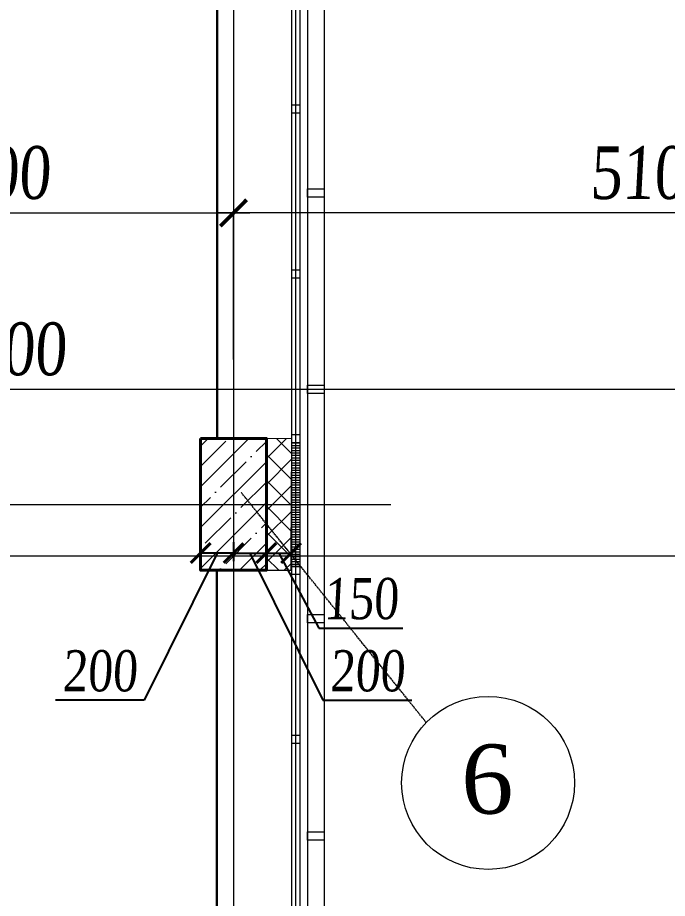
# Model space of a CAD drawing. Header units: inches. Extents: x -407541 to 6688123, y -998590 to 1205599.
# Drawn here: x 19093 to 23038, y 210746 to 216091 of the extents above; entities that cross this region are included whole.
import ezdxf

# ---------------------------------------------------------------- set-up
doc = ezdxf.new("R2010")
doc.units = ezdxf.units.IN
doc.header["$MEASUREMENT"] = 0
doc.linetypes.add('ACAD_ISO04W100', pattern=[30, 24, -3, 0, -3])
for name, color, linetype, lineweight in [('ВИТРАЖ', 145, 'Continuous', 9), ('МОНОЛИТ', 5, 'Continuous', 40), ('осевые о', 23, 'Continuous', 15), ('Осевые размеры', 172, 'Continuous', 5), ('Оси', 254, 'ACAD_ISO04W100', 5), ('размер внутр', 142, 'Continuous', 5), ('расстекловкаа', 155, 'Continuous', 5), ('Стенаgg', 7, 'Continuous', 13), ('Цоколь', 21, 'Continuous', 30), ('Штриховка', 7, 'Continuous', 9), ('штрихУТЕПЛИТ', 82, 'Continuous', 9)]:
    doc.layers.add(name, color=color, linetype=linetype, lineweight=lineweight)
doc.styles.get("Standard").update_dxf_attribs({"font": 'arial.ttf'})
doc.styles.add('STYLE2', font='times.ttf', dxfattribs={"width": 0.8, "oblique": 3})
doc.dimstyles.new('M -100(m)', dxfattribs={"dimtxt": 320, "dimasz": 160, "dimexe": 0, "dimexo": 0, "dimgap": 80, "dimtad": 1, "dimdec": 0, "dimrnd": 5, "dimtxsty": 'STYLE2', "dimblk": 'ARCHTICK', "dimcen": 50, "dimdle": 100, "dimclrd": 256, "dimclre": 256, "dimclrt": 256, "dimadec": 0, "dimazin": 0, "dimtfac": 1, "dimtdec": 0, "dimtmove": 1, "dimatfit": 3, "dimldrblk": 'DOT', "dimfxl": 1, "dimlwd": -1, "dimlwe": 5, "dimarcsym": 0})
doc.dimstyles.new('vnytren', dxfattribs={"dimtxt": 250, "dimasz": 120, "dimexe": 50, "dimexo": 0, "dimgap": 50, "dimtad": 1, "dimdec": 0, "dimzin": 0, "dimdsep": 46, "dimtxsty": 'STYLE2', "dimblk": 'ARCHTICK', "dimcen": 0, "dimadec": 0, "dimazin": 0, "dimtfac": 1, "dimtdec": 0, "dimtmove": 1, "dimatfit": 2, "dimldrblk": 'DOT', "dimfxl": 1, "dimtolj": 1, "dimtzin": 0, "dimarcsym": 0})
pattern_1 = [(0, (3753.718, 0), (4e-15, 15), [])]

# ---------------------------------------------------------------- blocks, each defined once
blk = doc.blocks.new('_ARCHTICK')
at = {"color": 0, "linetype": 'ByBlock', "const_width": 0.15}
blk.add_lwpolyline([(-0.5, -0.5), (0.5, 0.5)], dxfattribs=at)
blk = doc.blocks.new('*D271')
at = {"layer": 'Осевые размеры', "ltscale": 1e-07, "transparency": 16777216}
blk.add_line((17303.4, 214905.5), (20503.3, 214905.5), dxfattribs=at)
at = {"layer": 'Осевые размеры', "lineweight": 5, "ltscale": 1e-07, "transparency": 16777216}
blk.add_line((20403.3, 214015.5), (20403.3, 214905.5), dxfattribs=at)
at = {"layer": 'Осевые размеры', "ltscale": 1e-07, "transparency": 16777216, "xscale": 160, "yscale": 160, "zscale": 160, "rotation": 180}
blk.add_blockref('_ARCHTICK', (17403.4, 214905.5), dxfattribs=at)
at = {"layer": 'Осевые размеры', "ltscale": 1e-07, "transparency": 16777216, "xscale": 160, "yscale": 160, "zscale": 160}
blk.add_blockref('_ARCHTICK', (20403.3, 214905.5), dxfattribs=at)
at = {"layer": 'Осевые размеры', "ltscale": 1e-07, "transparency": 16777216, "insert": (18903.4, 215148.3), "char_height": 320, "attachment_point": 5, "style": 'STYLE2'}
blk.add_mtext('3000', dxfattribs=at)
blk = doc.blocks.new('_Dot')
at = {"color": 0, "linetype": 'ByBlock', "lineweight": -2}
blk.add_line((-0.5, 0), (-1, 0), dxfattribs=at)
at = {"color": 0, "linetype": 'ByBlock', "const_width": 0.5}
blk.add_lwpolyline([(-0.25, 0, 1), (0.25, 0, 1)], format="xyb", close=True, dxfattribs=at)
blk = doc.blocks.new('*D272')
at = {"layer": 'Осевые размеры', "lineweight": 5, "ltscale": 1e-07, "transparency": 16777216}
for p, q in [((29103.4, 214905.5), (29103.4, 213835.5)), ((8703.4, 214414.4), (8703.4, 213835.5))]:
    blk.add_line(p, q, dxfattribs=at)
at = {"layer": 'Осевые размеры', "ltscale": 1e-07, "transparency": 16777216}
blk.add_line((8603.4, 213835.5), (29203.4, 213835.5), dxfattribs=at)
at = {"layer": 'Осевые размеры', "ltscale": 1e-07, "transparency": 16777216, "xscale": 160, "yscale": 160, "zscale": 160, "rotation": 180}
blk.add_blockref('_ARCHTICK', (8703.4, 213835.5), dxfattribs=at)
at = {"layer": 'Осевые размеры', "ltscale": 1e-07, "transparency": 16777216, "xscale": 160, "yscale": 160, "zscale": 160}
blk.add_blockref('_ARCHTICK', (29103.4, 213835.5), dxfattribs=at)
at = {"layer": 'Осевые размеры', "ltscale": 1e-07, "transparency": 16777216, "insert": (18903.4, 214078.3), "char_height": 320, "attachment_point": 5, "style": 'STYLE2'}
blk.add_mtext('20400', dxfattribs=at)
blk = doc.blocks.new('*D275')
at = {"layer": 'Осевые размеры', "ltscale": 1e-07, "transparency": 16777216}
blk.add_line((25603.6, 214905.5), (20303.3, 214905.5), dxfattribs=at)
at = {"layer": 'Осевые размеры', "lineweight": 5, "ltscale": 1e-07, "transparency": 16777216}
for p, q in [((20403.3, 214138.3), (20403.3, 214905.5)), ((25503.6, 214206.8), (25503.6, 214905.5))]:
    blk.add_line(p, q, dxfattribs=at)
at = {"layer": 'Осевые размеры', "ltscale": 1e-07, "transparency": 16777216, "xscale": 160, "yscale": 160, "zscale": 160, "rotation": 180}
blk.add_blockref('_ARCHTICK', (20403.3, 214905.5), dxfattribs=at)
at = {"layer": 'Осевые размеры', "ltscale": 1e-07, "transparency": 16777216, "xscale": 160, "yscale": 160, "zscale": 160}
blk.add_blockref('_ARCHTICK', (25503.6, 214905.5), dxfattribs=at)
at = {"layer": 'Осевые размеры', "ltscale": 1e-07, "transparency": 16777216, "insert": (22953.5, 215148.3), "char_height": 320, "attachment_point": 5, "style": 'STYLE2'}
blk.add_mtext('5100', dxfattribs=at)
blk = doc.blocks.new('A$C30EB570C')
at = {"layer": 'расстекловкаа'}
for points in [[(6949.6, 2633.8), (6999.6, 2633.8), (6999.6, 2583.8), (6949.6, 2583.8), (6949.6, 2633.8)], [(7973.7, 2633.8), (8023.7, 2633.8), (8023.7, 2583.8), (7973.7, 2583.8), (7973.7, 2633.8)], [(8773.7, 2633.8), (8823.7, 2633.8), (8823.7, 2583.8), (8773.7, 2583.8), (8773.7, 2633.8)], [(9773.7, 2633.8), (9823.7, 2633.8), (9823.7, 2583.8), (9773.7, 2583.8), (9773.7, 2633.8)], [(10773.7, 2633.8), (10823.7, 2633.8), (10823.7, 2583.8), (10773.7, 2583.8), (10773.7, 2633.8)]]:
    blk.add_lwpolyline(points, dxfattribs=at)
blk = doc.blocks.new('*D3492')
at = {"layer": 'размер внутр', "color": 0, "lineweight": -2, "transparency": 16777216}
for p, q in [((20203.8, 212908.7), (20203.8, 212792.1)), ((20403.5, 212908.7), (20403.5, 212792.1)), ((20303.6, 212842.1), (19860.8, 211948.5)), ((20403.5, 212842.1), (20203.8, 212842.1)), ((19860.8, 211948.5), (19321.7, 211948.5))]:
    blk.add_line(p, q, dxfattribs=at)
at = {"layer": 'размер внутр', "color": 0, "lineweight": -2, "transparency": 16777216, "xscale": 120, "yscale": 120, "zscale": 120, "rotation": 180}
blk.add_blockref('_ARCHTICK', (20203.8, 212842.1), dxfattribs=at)
at = {"layer": 'размер внутр', "color": 0, "lineweight": -2, "transparency": 16777216, "xscale": 120, "yscale": 120, "zscale": 120}
blk.add_blockref('_ARCHTICK', (20403.5, 212842.1), dxfattribs=at)
at = {"layer": 'размер внутр', "color": 0, "transparency": 16777216, "insert": (19591.3, 212125.6), "char_height": 250, "attachment_point": 5, "style": 'STYLE2'}
blk.add_mtext('\\A1;200', dxfattribs=at)
blk = doc.blocks.new('*D3493')
at = {"layer": 'размер внутр', "color": 0, "lineweight": -2, "transparency": 16777216}
for p, q in [((20403.5, 212908.7), (20403.5, 212792.1)), ((20603.1, 212908.7), (20603.1, 212792.1)), ((20403.5, 212842.1), (20603.1, 212842.1)), ((20503.3, 212842.1), (20946.1, 211948.5)), ((20946.1, 211948.5), (21485.3, 211948.5))]:
    blk.add_line(p, q, dxfattribs=at)
at = {"layer": 'размер внутр', "color": 0, "lineweight": -2, "transparency": 16777216, "xscale": 120, "yscale": 120, "zscale": 120, "rotation": 180}
blk.add_blockref('_ARCHTICK', (20403.5, 212842.1), dxfattribs=at)
at = {"layer": 'размер внутр', "color": 0, "lineweight": -2, "transparency": 16777216, "xscale": 120, "yscale": 120, "zscale": 120}
blk.add_blockref('_ARCHTICK', (20603.1, 212842.1), dxfattribs=at)
at = {"layer": 'размер внутр', "color": 0, "transparency": 16777216, "insert": (21215.7, 212125.6), "char_height": 250, "attachment_point": 5, "style": 'STYLE2'}
blk.add_mtext('\\A1;200', dxfattribs=at)
blk = doc.blocks.new('*D3494')
at = {"layer": 'размер внутр', "color": 0, "lineweight": -2, "transparency": 16777216}
for p, q in [((20603.1, 213133.4), (20603.1, 212791.6)), ((20753.1, 212997.7), (20753.1, 212791.6)), ((20603.1, 212841.6), (20753.1, 212841.6)), ((20678.1, 212841.6), (20921.5, 212386.7)), ((20921.5, 212386.7), (21432.4, 212386.7))]:
    blk.add_line(p, q, dxfattribs=at)
at = {"layer": 'размер внутр', "color": 0, "lineweight": -2, "transparency": 16777216, "xscale": 120, "yscale": 120, "zscale": 120, "rotation": 180}
blk.add_blockref('_ARCHTICK', (20603.1, 212841.6), dxfattribs=at)
at = {"layer": 'размер внутр', "color": 0, "lineweight": -2, "transparency": 16777216, "xscale": 120, "yscale": 120, "zscale": 120}
blk.add_blockref('_ARCHTICK', (20753.1, 212841.6), dxfattribs=at)
at = {"layer": 'размер внутр', "color": 0, "transparency": 16777216, "insert": (21176.9, 212563.8), "char_height": 250, "attachment_point": 5, "style": 'STYLE2'}
blk.add_mtext('\\A1;150', dxfattribs=at)
blk = doc.blocks.new('PEREXOD1')
at = {"layer": 'Стенаgg'}
for p, q in [((16853.6, 217476.4), (16853.6, 191049.9)), ((16953.6, 217476.4), (16953.6, 191049.9))]:
    blk.add_line(p, q, dxfattribs=at)
at = {"layer": 'Штриховка'}
for points in [[(16953.6, 215051.6), (16853.6, 215051.6), (16853.6, 215001.6), (16953.6, 215001.6)], [(16953.6, 213860.5), (16853.6, 213860.5), (16853.6, 213810.5), (16953.6, 213810.5)], [(16953.6, 212468.2), (16853.6, 212468.2), (16853.6, 212418.2), (16953.6, 212418.2)], [(16953.6, 211149.8), (16853.6, 211149.8), (16853.6, 211099.8), (16953.6, 211099.8)]]:
    blk.add_lwpolyline(points, close=True, dxfattribs=at)
blk = doc.blocks.new('*D3692')
at = {"layer": 'Осевые размеры', "ltscale": 1e-07, "transparency": 16777216}
blk.add_line((17303.4, 214905.5), (20503.3, 214905.5), dxfattribs=at)
at = {"layer": 'Осевые размеры', "lineweight": 5, "ltscale": 1e-07, "transparency": 16777216}
blk.add_line((20403.3, 214015.5), (20403.3, 214905.5), dxfattribs=at)
at = {"layer": 'Осевые размеры', "ltscale": 1e-07, "transparency": 16777216, "xscale": 160, "yscale": 160, "zscale": 160, "rotation": 180}
blk.add_blockref('_ARCHTICK', (17403.4, 214905.5), dxfattribs=at)
at = {"layer": 'Осевые размеры', "ltscale": 1e-07, "transparency": 16777216, "xscale": 160, "yscale": 160, "zscale": 160}
blk.add_blockref('_ARCHTICK', (20403.3, 214905.5), dxfattribs=at)
at = {"layer": 'Осевые размеры', "ltscale": 1e-07, "transparency": 16777216, "insert": (18903.4, 215148.3), "char_height": 320, "attachment_point": 5, "style": 'STYLE2'}
blk.add_mtext('3000', dxfattribs=at)
blk = doc.blocks.new('*D3697')
at = {"layer": 'размер внутр', "color": 0, "lineweight": -2, "transparency": 16777216}
for p, q in [((20203.8, 212908.7), (20203.8, 212792.1)), ((20403.5, 212908.7), (20403.5, 212792.1)), ((20303.6, 212842.1), (19860.8, 211948.5)), ((20403.5, 212842.1), (20203.8, 212842.1)), ((19860.8, 211948.5), (19321.7, 211948.5))]:
    blk.add_line(p, q, dxfattribs=at)
at = {"layer": 'размер внутр', "color": 0, "lineweight": -2, "transparency": 16777216, "xscale": 120, "yscale": 120, "zscale": 120, "rotation": 180}
blk.add_blockref('_ARCHTICK', (20203.8, 212842.1), dxfattribs=at)
at = {"layer": 'размер внутр', "color": 0, "lineweight": -2, "transparency": 16777216, "xscale": 120, "yscale": 120, "zscale": 120}
blk.add_blockref('_ARCHTICK', (20403.5, 212842.1), dxfattribs=at)
at = {"layer": 'размер внутр', "color": 0, "transparency": 16777216, "insert": (19591.3, 212125.6), "char_height": 250, "attachment_point": 5, "style": 'STYLE2'}
blk.add_mtext('\\A1;200', dxfattribs=at)
blk = doc.blocks.new('*D3698')
at = {"layer": 'размер внутр', "color": 0, "lineweight": -2, "transparency": 16777216}
for p, q in [((20403.5, 212908.7), (20403.5, 212792.1)), ((20603.1, 212908.7), (20603.1, 212792.1)), ((20403.5, 212842.1), (20603.1, 212842.1)), ((20503.3, 212842.1), (20946.1, 211948.5)), ((20946.1, 211948.5), (21485.3, 211948.5))]:
    blk.add_line(p, q, dxfattribs=at)
at = {"layer": 'размер внутр', "color": 0, "lineweight": -2, "transparency": 16777216, "xscale": 120, "yscale": 120, "zscale": 120, "rotation": 180}
blk.add_blockref('_ARCHTICK', (20403.5, 212842.1), dxfattribs=at)
at = {"layer": 'размер внутр', "color": 0, "lineweight": -2, "transparency": 16777216, "xscale": 120, "yscale": 120, "zscale": 120}
blk.add_blockref('_ARCHTICK', (20603.1, 212842.1), dxfattribs=at)
at = {"layer": 'размер внутр', "color": 0, "transparency": 16777216, "insert": (21215.7, 212125.6), "char_height": 250, "attachment_point": 5, "style": 'STYLE2'}
blk.add_mtext('\\A1;200', dxfattribs=at)
blk = doc.blocks.new('*D3699')
at = {"layer": 'размер внутр', "color": 0, "lineweight": -2, "transparency": 16777216}
for p, q in [((20603.1, 213133.4), (20603.1, 212791.6)), ((20753.1, 212997.7), (20753.1, 212791.6)), ((20603.1, 212841.6), (20753.1, 212841.6)), ((20678.1, 212841.6), (20921.5, 212386.7)), ((20921.5, 212386.7), (21432.4, 212386.7))]:
    blk.add_line(p, q, dxfattribs=at)
at = {"layer": 'размер внутр', "color": 0, "lineweight": -2, "transparency": 16777216, "xscale": 120, "yscale": 120, "zscale": 120, "rotation": 180}
blk.add_blockref('_ARCHTICK', (20603.1, 212841.6), dxfattribs=at)
at = {"layer": 'размер внутр', "color": 0, "lineweight": -2, "transparency": 16777216, "xscale": 120, "yscale": 120, "zscale": 120}
blk.add_blockref('_ARCHTICK', (20753.1, 212841.6), dxfattribs=at)
at = {"layer": 'размер внутр', "color": 0, "transparency": 16777216, "insert": (21176.9, 212563.8), "char_height": 250, "attachment_point": 5, "style": 'STYLE2'}
blk.add_mtext('\\A1;150', dxfattribs=at)

msp = doc.modelspace()

# ---------------------------------------------------------------- hatches: boundary and pattern name
at = {"layer": 'Штриховка'}
h = msp.add_hatch(dxfattribs=at)
h.set_pattern_fill('ANSI35', color=256, scale=700, style=0)
h.paths.add_polyline_path([(17203.4, 213537.2), (17603.4, 213537.2), (17603.4, 212737.2), (17203.4, 212737.2)])
h.paths.add_polyline_path([(20203.4, 213537.2), (20603.4, 213537.2), (20603.4, 212737.2), (20203.4, 212737.2)])
h = msp.add_hatch(dxfattribs=at)
h.set_pattern_fill('ANSI35', color=256, scale=700, style=0)
h.paths.add_polyline_path([(17203.4, 213537.2), (17603.4, 213537.2), (17603.4, 212737.2), (17203.4, 212737.2)])
h.paths.add_polyline_path([(20203.4, 213537.2), (20603.4, 213537.2), (20603.4, 212737.2), (20203.4, 212737.2)])
h = msp.add_hatch(dxfattribs=at)
h.set_pattern_fill('ANSI31', color=256, scale=120, angle=315, style=0)
h.set_pattern_definition(pattern_1)
h.paths.add_polyline_path([(20757.1, 201462.1), (20807.1, 201462.1), (20807.1, 202412.2), (20757.1, 202412.2)])
h.paths.add_polyline_path([(20757.1, 208009.6), (20807.1, 208009.6), (20807.1, 207061.5), (20757.1, 207061.5)])
h.paths.add_polyline_path([(20757.1, 195960.6), (20807.1, 195960.6), (20807.1, 196710.6), (20757.1, 196710.6)])
h.paths.add_polyline_path([(20757.1, 213510.9), (20807.1, 213510.9), (20807.1, 212760.9), (20757.1, 212760.9)])
h = msp.add_hatch(dxfattribs=at)
h.set_pattern_fill('ANSI31', color=256, scale=120, angle=315, style=0)
h.set_pattern_definition(pattern_1)
h.paths.add_polyline_path([(20757.1, 201462.1), (20807.1, 201462.1), (20807.1, 202412.2), (20757.1, 202412.2)])
h.paths.add_polyline_path([(20757.1, 208009.6), (20807.1, 208009.6), (20807.1, 207061.5), (20757.1, 207061.5)])
h.paths.add_polyline_path([(20757.1, 195960.6), (20807.1, 195960.6), (20807.1, 196710.6), (20757.1, 196710.6)])
h.paths.add_polyline_path([(20757.1, 213510.9), (20807.1, 213510.9), (20807.1, 212760.9), (20757.1, 212760.9)])
at = {"layer": 'штрихУТЕПЛИТ'}
h = msp.add_hatch(dxfattribs=at)
h.set_pattern_fill('ANSI37', color=256, scale=35, style=0)
h.set_pattern_definition([(45, (-6321588.84, 1660741.61), (-78.577241, 78.577241), []), (135, (-6321588.84, 1660741.61), (-78.577241, -78.577241), [])])
h.paths.add_polyline_path([(20757.1, 213535.9), (20603.4, 213537.2), (20603.4, 212737.2), (20753, 212737.2)])

# ---------------------------------------------------------------- linework, layer by layer
at = {"layer": 'ВИТРАЖ', "ltscale": 0.1}
for p, q in [((20757.3, 191049.9), (20757.3, 217526.4)), ((20782.3, 191049.9), (20782.3, 217526.4)), ((20807.3, 191049.9), (20807.3, 217526.4))]:
    msp.add_line(p, q, dxfattribs=at)
at = {"layer": 'МОНОЛИТ'}
msp.add_lwpolyline([(20203.4, 213537.2), (20603.4, 213537.2), (20603.4, 212737.2), (20203.4, 212737.2)], close=True, dxfattribs=at)
msp.add_lwpolyline([(20203.4, 213537.2), (20603.4, 213537.2), (20603.4, 212737.2), (20203.4, 212737.2)], close=True, dxfattribs=at)
at = {"layer": 'осевые о'}
msp.add_circle((21949, 211447), 525, dxfattribs=at)
at = {"layer": 'Оси', "ltscale": 0.3}
for p, q in [((20403.2, 278737.2), (20403.2, 186893.5)), ((21573.5, 211813.9), (20449.3, 213210.8)), ((21573.5, 211813.9), (20449.3, 213210.8)), ((16229.8, 213137.2), (21357.9, 213137.2)), ((1503.2, 212826), (36186.8, 212826))]:
    msp.add_line(p, q, dxfattribs=at)
at = {"layer": 'Цоколь', "ltscale": 0.1}
for points in [[(20503.4, 218187.2), (20303.4, 218187.2), (20303.4, 213537.2), (20503.4, 213537.2)], [(20503.2, 212737.2), (20303.2, 212737.2), (20303.2, 196737.2), (20503.2, 196737.2)]]:
    msp.add_lwpolyline(points, dxfattribs=at)
at = {"layer": 'Штриховка'}
msp.add_lwpolyline([(20757.1, 213510.9), (20807.1, 213510.9), (20807.1, 212760.9), (20757.1, 212760.9)], close=True, dxfattribs=at)
msp.add_lwpolyline([(20757.1, 213510.9), (20807.1, 213510.9), (20807.1, 212760.9), (20757.1, 212760.9)], close=True, dxfattribs=at)
at = {"layer": 'штрихУТЕПЛИТ'}
msp.add_lwpolyline([(20757.1, 213535.9), (20603.4, 213537.2), (20603.4, 212737.2), (20753, 212737.2)], close=True, dxfattribs=at)

# ---------------------------------------------------------------- block references
at = {"layer": 'Штриховка', "xscale": -1}
msp.add_blockref('PEREXOD1', (37806.7, 0), dxfattribs=at)
at = {"layer": 'Штриховка', "rotation": 90}
msp.add_blockref('A$C30EB570C', (23390.8, 204737.2), dxfattribs=at)

# ---------------------------------------------------------------- texts
at = {"layer": 'осевые о', "insert": (21785.9, 211680.8), "char_height": 420, "width": 3713.237, "attachment_point": 1}
msp.add_mtext('{\\fTimes New Roman|b0|i0|c204|p18;6}', dxfattribs=at)

# ---------------------------------------------------------------- dimensions: what is measured, and where the dimension line sits
at = {"layer": 'Осевые размеры', "ltscale": 1e-07}
for base, p1, p2, picture, middle in [((20403.3, 214905.5), (17403.4, 214905.5), (20403.3, 214015.5), '*D271', (18903.4, 215148.3)), ((20403.3, 214905.5), (17403.4, 214905.5), (20403.3, 214015.5), '*D3692', (18903.4, 215148.3)), ((29103.4, 213835.5), (8703.4, 214414.4), (29103.4, 214905.5), '*D272', (18903.4, 214078.3))]:
    dim = msp.add_linear_dim(base=base, p1=p1, p2=p2, dimstyle='M -100(m)', dxfattribs=at)
    dim.commit()
    dim.dimension.update_dxf_attribs({"geometry": picture, "text_midpoint": middle})
dim = msp.add_linear_dim(base=(20403.3, 214905.5), p1=(25503.6, 214206.8), p2=(20403.3, 214138.3), angle=180, dimstyle='M -100(m)', dxfattribs=at)
dim.commit()
dim.dimension.update_dxf_attribs({"geometry": '*D275', "text_midpoint": (22953.5, 215148.3)})
at = {"layer": 'размер внутр'}
for base, p1, p2, angle, picture, middle in [((20753.1, 212841.6), (20603.1, 213133.4), (20753.1, 212997.7), 180, '*D3494', (20971.5, 212386.7)), ((20753.1, 212841.6), (20603.1, 213133.4), (20753.1, 212997.7), 180, '*D3699', (20971.5, 212386.7)), ((20203.8, 212842.1), (20403.5, 212908.7), (20203.8, 212908.7), 180, '*D3492', (19810.8, 211948.5)), ((20203.8, 212842.1), (20403.5, 212908.7), (20203.8, 212908.7), 180, '*D3697', (19810.8, 211948.5)), ((20603.1, 212842.1), (20403.5, 212908.7), (20603.1, 212908.7), 0, '*D3493', (20996.1, 211948.5))]:
    dim = msp.add_linear_dim(base=base, p1=p1, p2=p2, angle=angle, dimstyle='vnytren', dxfattribs=at)
    dim.commit()
    dim.dimension.update_dxf_attribs({"geometry": picture, "text_midpoint": middle, "dimtype": 160})
dim = msp.add_linear_dim(base=(20603.1, 212842.1), p1=(20403.5, 212908.7), p2=(20603.1, 212908.7), dimstyle='vnytren', dxfattribs=at)
dim.commit()
dim.dimension.update_dxf_attribs({"geometry": '*D3698', "text_midpoint": (20996.1, 211948.5), "dimtype": 160})

doc.saveas('drawing.dxf')
